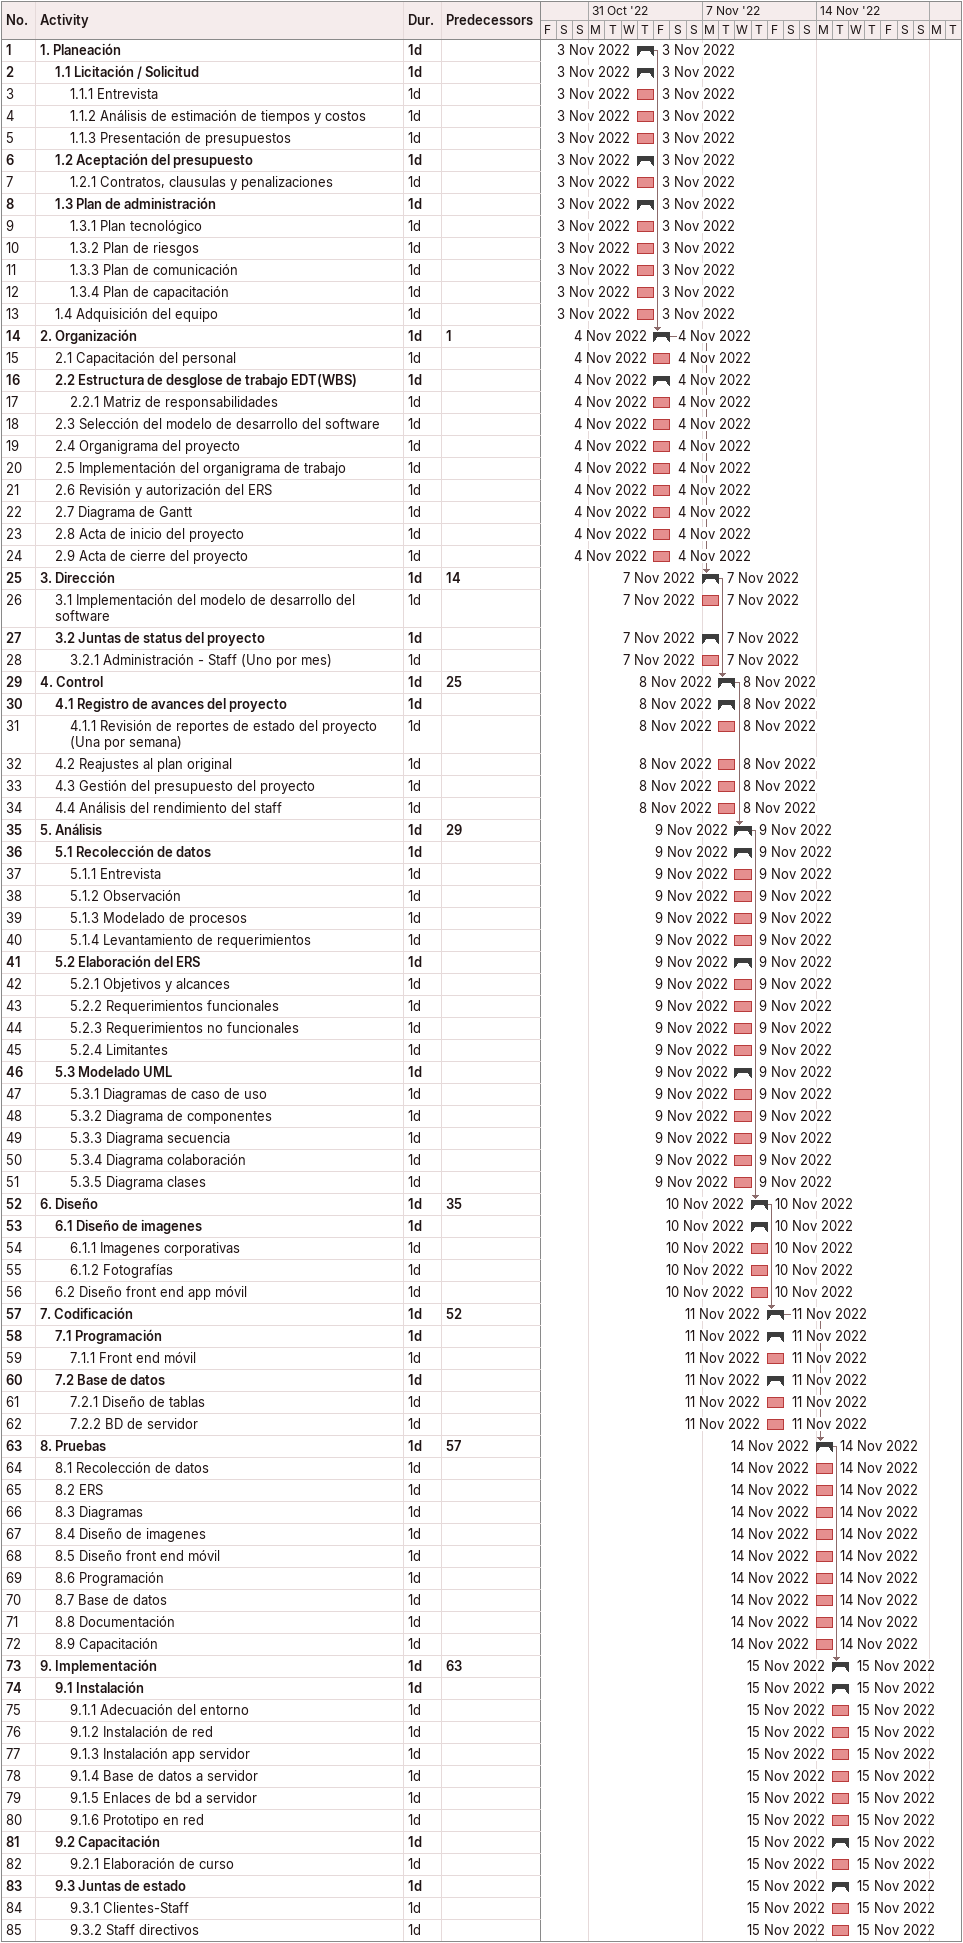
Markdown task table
| ID | Level | Task | Duration | Start | Finish | Predecessors |
|---|---|---|---|---|---|---|
| 1 | 1 | **1. Planeación** | 1d | 2022-11-03 | 2022-11-03 |  |
| 2 | 2 | **1.1 Licitación / Solicitud** | 1d | 2022-11-03 | 2022-11-03 |  |
| 3 | 3 | 1.1.1 Entrevista | 1d | 2022-11-03 | 2022-11-03 |  |
| 4 | 3 | 1.1.2 Análisis de estimación de tiempos y costos | 1d | 2022-11-03 | 2022-11-03 |  |
| 5 | 3 | 1.1.3 Presentación de presupuestos | 1d | 2022-11-03 | 2022-11-03 |  |
| 6 | 2 | **1.2 Aceptación del presupuesto** | 1d | 2022-11-03 | 2022-11-03 |  |
| 7 | 3 | 1.2.1 Contratos, clausulas y penalizaciones | 1d | 2022-11-03 | 2022-11-03 |  |
| 8 | 2 | **1.3 Plan de administración** | 1d | 2022-11-03 | 2022-11-03 |  |
| 9 | 3 | 1.3.1 Plan tecnológico | 1d | 2022-11-03 | 2022-11-03 |  |
| 10 | 3 | 1.3.2 Plan de riesgos | 1d | 2022-11-03 | 2022-11-03 |  |
| 11 | 3 | 1.3.3 Plan de comunicación | 1d | 2022-11-03 | 2022-11-03 |  |
| 12 | 3 | 1.3.4 Plan de capacitación | 1d | 2022-11-03 | 2022-11-03 |  |
| 13 | 2 | 1.4 Adquisición del equipo | 1d | 2022-11-03 | 2022-11-03 |  |
| 14 | 1 | **2. Organización** | 1d | 2022-11-04 | 2022-11-04 | 1 |
| 15 | 2 | 2.1 Capacitación del personal | 1d | 2022-11-04 | 2022-11-04 |  |
| 16 | 2 | **2.2 Estructura de desglose de trabajo EDT(WBS)** | 1d | 2022-11-04 | 2022-11-04 |  |
| 17 | 3 | 2.2.1 Matriz de responsabilidades | 1d | 2022-11-04 | 2022-11-04 |  |
| 18 | 2 | 2.3 Selección del modelo de desarrollo del software | 1d | 2022-11-04 | 2022-11-04 |  |
| 19 | 2 | 2.4 Organigrama del proyecto | 1d | 2022-11-04 | 2022-11-04 |  |
| 20 | 2 | 2.5 Implementación del organigrama de trabajo | 1d | 2022-11-04 | 2022-11-04 |  |
| 21 | 2 | 2.6 Revisión y autorización del ERS | 1d | 2022-11-04 | 2022-11-04 |  |
| 22 | 2 | 2.7 Diagrama de Gantt | 1d | 2022-11-04 | 2022-11-04 |  |
| 23 | 2 | 2.8 Acta de inicio del proyecto | 1d | 2022-11-04 | 2022-11-04 |  |
| 24 | 2 | 2.9 Acta de cierre del proyecto | 1d | 2022-11-04 | 2022-11-04 |  |
| 25 | 1 | **3. Dirección** | 1d | 2022-11-07 | 2022-11-07 | 14 |
| 26 | 2 | 3.1 Implementación del modelo de desarrollo del software | 1d | 2022-11-07 | 2022-11-07 |  |
| 27 | 2 | **3.2 Juntas de status del proyecto** | 1d | 2022-11-07 | 2022-11-07 |  |
| 28 | 3 | 3.2.1 Administración - Staff (Uno por mes) | 1d | 2022-11-07 | 2022-11-07 |  |
| 29 | 1 | **4. Control** | 1d | 2022-11-08 | 2022-11-08 | 25 |
| 30 | 2 | **4.1 Registro de avances del proyecto** | 1d | 2022-11-08 | 2022-11-08 |  |
| 31 | 3 | 4.1.1 Revisión de reportes de estado del proyecto (Una por semana) | 1d | 2022-11-08 | 2022-11-08 |  |
| 32 | 2 | 4.2 Reajustes al plan original | 1d | 2022-11-08 | 2022-11-08 |  |
| 33 | 2 | 4.3 Gestión del presupuesto del proyecto | 1d | 2022-11-08 | 2022-11-08 |  |
| 34 | 2 | 4.4 Análisis del rendimiento del staff | 1d | 2022-11-08 | 2022-11-08 |  |
| 35 | 1 | **5. Análisis** | 1d | 2022-11-09 | 2022-11-09 | 29 |
| 36 | 2 | **5.1 Recolección de datos** | 1d | 2022-11-09 | 2022-11-09 |  |
| 37 | 3 | 5.1.1 Entrevista | 1d | 2022-11-09 | 2022-11-09 |  |
| 38 | 3 | 5.1.2 Observación | 1d | 2022-11-09 | 2022-11-09 |  |
| 39 | 3 | 5.1.3 Modelado de procesos | 1d | 2022-11-09 | 2022-11-09 |  |
| 40 | 3 | 5.1.4 Levantamiento de requerimientos | 1d | 2022-11-09 | 2022-11-09 |  |
| 41 | 2 | **5.2 Elaboración del ERS** | 1d | 2022-11-09 | 2022-11-09 |  |
| 42 | 3 | 5.2.1 Objetivos y alcances | 1d | 2022-11-09 | 2022-11-09 |  |
| 43 | 3 | 5.2.2 Requerimientos funcionales | 1d | 2022-11-09 | 2022-11-09 |  |
| 44 | 3 | 5.2.3 Requerimientos no funcionales | 1d | 2022-11-09 | 2022-11-09 |  |
| 45 | 3 | 5.2.4 Limitantes | 1d | 2022-11-09 | 2022-11-09 |  |
| 46 | 2 | **5.3 Modelado UML** | 1d | 2022-11-09 | 2022-11-09 |  |
| 47 | 3 | 5.3.1 Diagramas de caso de uso | 1d | 2022-11-09 | 2022-11-09 |  |
| 48 | 3 | 5.3.2 Diagrama de componentes | 1d | 2022-11-09 | 2022-11-09 |  |
| 49 | 3 | 5.3.3 Diagrama secuencia | 1d | 2022-11-09 | 2022-11-09 |  |
| 50 | 3 | 5.3.4 Diagrama colaboración | 1d | 2022-11-09 | 2022-11-09 |  |
| 51 | 3 | 5.3.5 Diagrama clases | 1d | 2022-11-09 | 2022-11-09 |  |
| 52 | 1 | **6. Diseño** | 1d | 2022-11-10 | 2022-11-10 | 35 |
| 53 | 2 | **6.1 Diseño de imagenes** | 1d | 2022-11-10 | 2022-11-10 |  |
| 54 | 3 | 6.1.1 Imagenes corporativas | 1d | 2022-11-10 | 2022-11-10 |  |
| 55 | 3 | 6.1.2 Fotografías | 1d | 2022-11-10 | 2022-11-10 |  |
| 56 | 2 | 6.2 Diseño front end app móvil | 1d | 2022-11-10 | 2022-11-10 |  |
| 57 | 1 | **7. Codificación** | 1d | 2022-11-11 | 2022-11-11 | 52 |
| 58 | 2 | **7.1 Programación** | 1d | 2022-11-11 | 2022-11-11 |  |
| 59 | 3 | 7.1.1 Front end móvil | 1d | 2022-11-11 | 2022-11-11 |  |
| 60 | 2 | **7.2 Base de datos** | 1d | 2022-11-11 | 2022-11-11 |  |
| 61 | 3 | 7.2.1 Diseño de tablas | 1d | 2022-11-11 | 2022-11-11 |  |
| 62 | 3 | 7.2.2 BD de servidor | 1d | 2022-11-11 | 2022-11-11 |  |
| 63 | 1 | **8. Pruebas** | 1d | 2022-11-14 | 2022-11-14 | 57 |
| 64 | 2 | 8.1 Recolección de datos | 1d | 2022-11-14 | 2022-11-14 |  |
| 65 | 2 | 8.2 ERS | 1d | 2022-11-14 | 2022-11-14 |  |
| 66 | 2 | 8.3 Diagramas | 1d | 2022-11-14 | 2022-11-14 |  |
| 67 | 2 | 8.4 Diseño de imagenes | 1d | 2022-11-14 | 2022-11-14 |  |
| 68 | 2 | 8.5 Diseño front end móvil | 1d | 2022-11-14 | 2022-11-14 |  |
| 69 | 2 | 8.6 Programación | 1d | 2022-11-14 | 2022-11-14 |  |
| 70 | 2 | 8.7 Base de datos | 1d | 2022-11-14 | 2022-11-14 |  |
| 71 | 2 | 8.8 Documentación | 1d | 2022-11-14 | 2022-11-14 |  |
| 72 | 2 | 8.9 Capacitación | 1d | 2022-11-14 | 2022-11-14 |  |
| 73 | 1 | **9. Implementación** | 1d | 2022-11-15 | 2022-11-15 | 63 |
| 74 | 2 | **9.1 Instalación** | 1d | 2022-11-15 | 2022-11-15 |  |
| 75 | 3 | 9.1.1 Adecuación del entorno | 1d | 2022-11-15 | 2022-11-15 |  |
| 76 | 3 | 9.1.2 Instalación de red | 1d | 2022-11-15 | 2022-11-15 |  |
| 77 | 3 | 9.1.3 Instalación app servidor | 1d | 2022-11-15 | 2022-11-15 |  |
| 78 | 3 | 9.1.4 Base de datos a servidor | 1d | 2022-11-15 | 2022-11-15 |  |
| 79 | 3 | 9.1.5 Enlaces de bd a servidor | 1d | 2022-11-15 | 2022-11-15 |  |
| 80 | 3 | 9.1.6 Prototipo en red | 1d | 2022-11-15 | 2022-11-15 |  |
| 81 | 2 | **9.2 Capacitación** | 1d | 2022-11-15 | 2022-11-15 |  |
| 82 | 3 | 9.2.1 Elaboración de curso | 1d | 2022-11-15 | 2022-11-15 |  |
| 83 | 2 | **9.3 Juntas de estado** | 1d | 2022-11-15 | 2022-11-15 |  |
| 84 | 3 | 9.3.1 Clientes-Staff | 1d | 2022-11-15 | 2022-11-15 |  |
| 85 | 3 | 9.3.2 Staff directivos | 1d | 2022-11-15 | 2022-11-15 |  |
